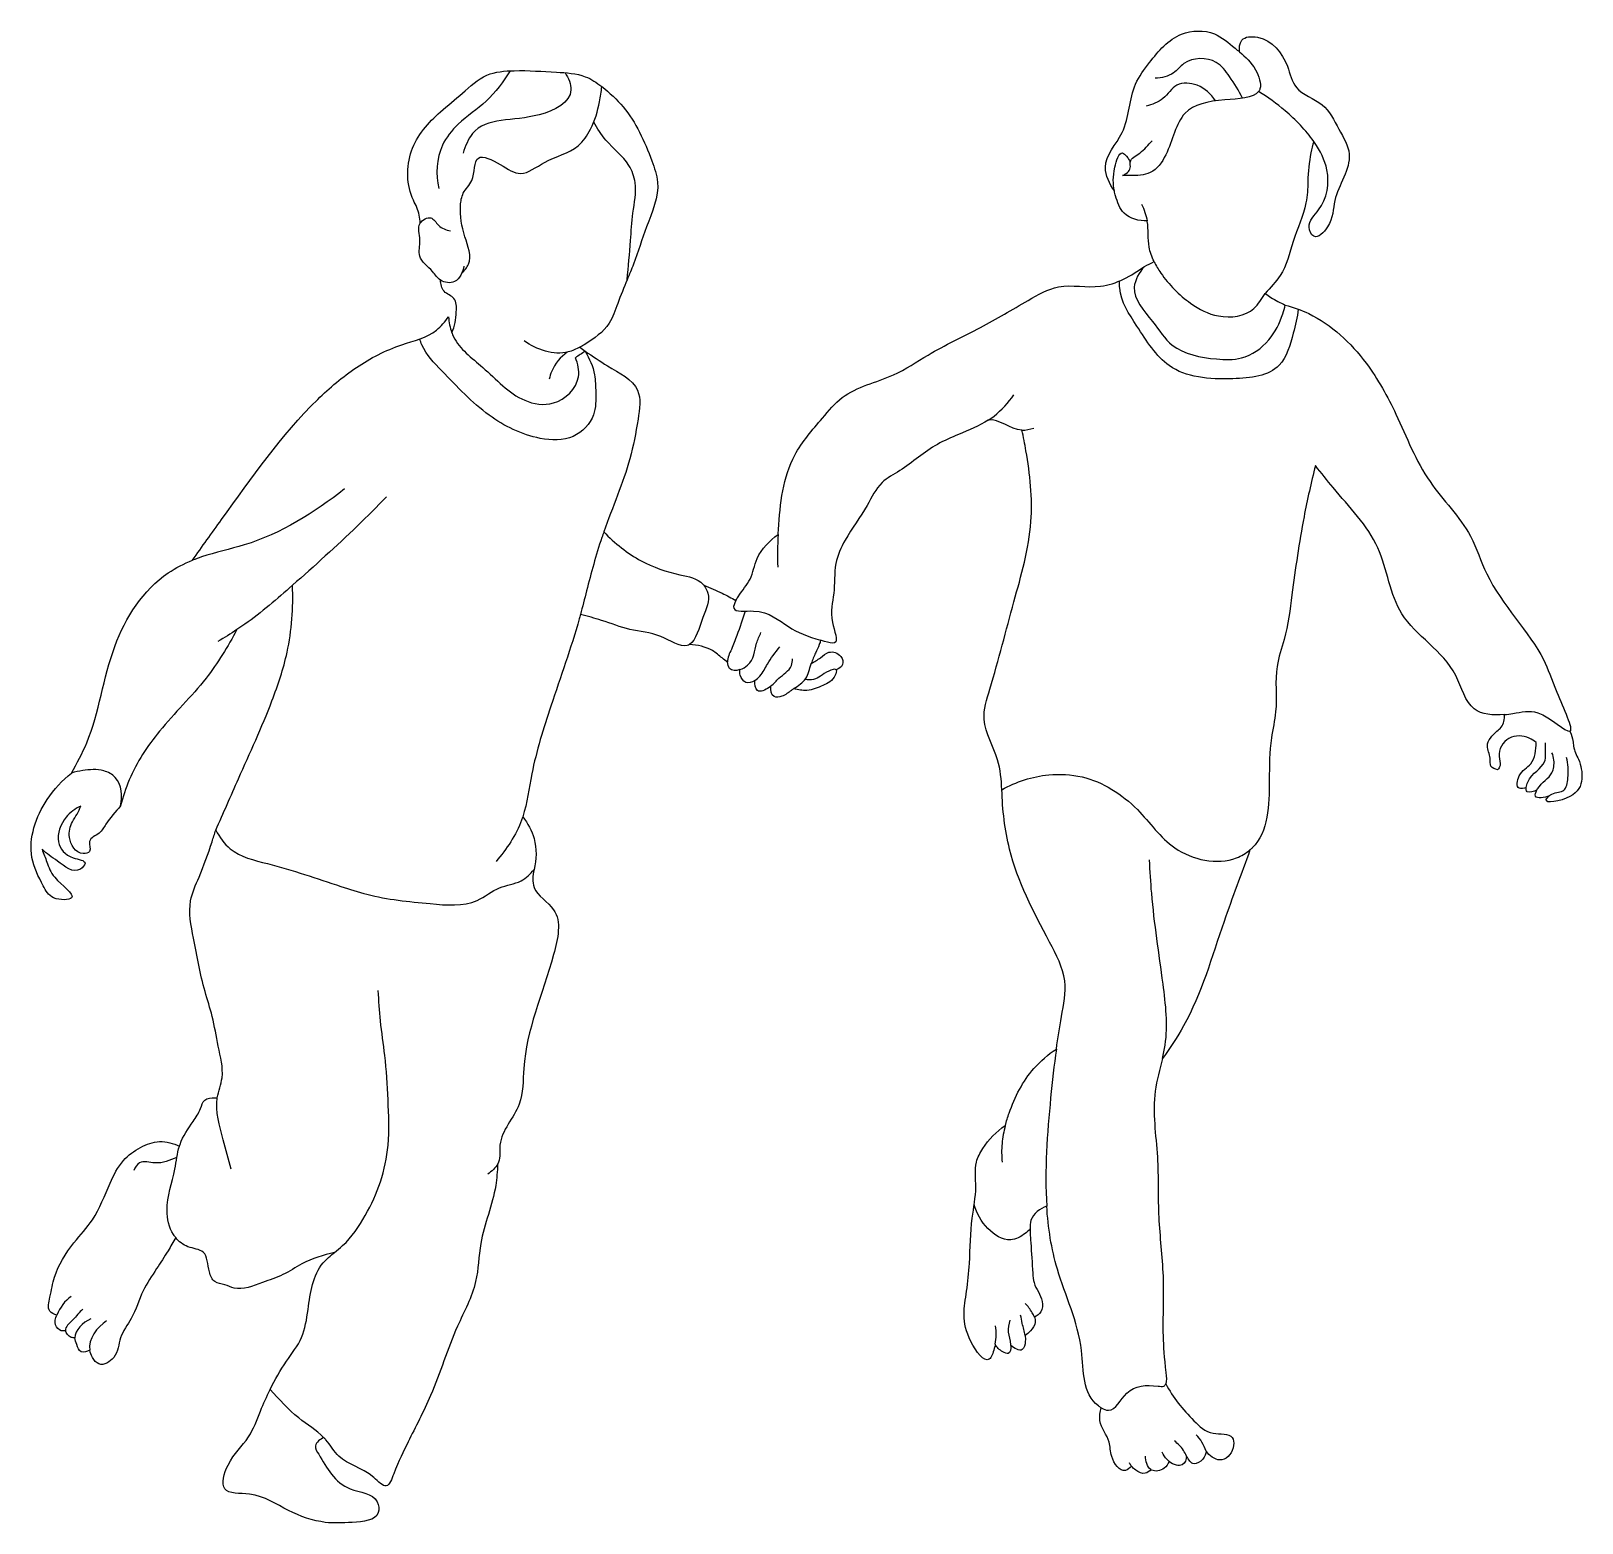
# Model space of a CAD drawing. Header units: feet. Extents: x 89 to 238, y -57 to 31.
# Drawn here: x 122.683 to 127.019, y 6.046 to 10.217 of the extents above; entities that cross this region are included whole.
import ezdxf

# ---------------------------------------------------------------- set-up
doc = ezdxf.new("R2010")
doc.units = ezdxf.units.FT
doc.header["$MEASUREMENT"] = 0
doc.layers.add('inner', color=1, linetype='Continuous')
doc.layers.add('outer', color=3, linetype='Continuous')

msp = doc.modelspace()

# ---------------------------------------------------------------- linework, layer by layer
at = {"layer": 'inner'}
for points, knots in [([(126.0614, 10.1584), (126.0781, 10.1443), (126.1072, 10.1176), (126.1243, 10.0651), (126.1165, 10.0497), (126.1149, 10.0476)], [21.203267, 21.203267, 21.203267, 21.203267, 23.253426, 24.953128, 25.272597, 25.272597, 25.272597, 25.272597]), ([(124.0228, 10.1055), (124.0035, 10.0749), (123.9617, 10.0172), (123.8813, 9.9662), (123.8174, 9.8873), (123.8145, 9.8158), (123.8228, 9.7761)], [0, 0, 0, 0, 3.338628, 6.449804, 8.720711, 12.465567, 12.465567, 12.465567, 12.465567]), ([(126.0694, 10.0287), (126.0601, 10.0505), (126.0373, 10.0853), (125.9933, 10.1448), (125.9135, 10.1428), (125.8765, 10.0922), (125.8434, 10.0857), (125.826, 10.0847)], [0, 0, 0, 0, 2.183924, 3.856637, 6.617791, 7.846394, 9.45985, 9.45985, 9.45985, 9.45985]), ([(123.8879, 9.5403), (123.8954, 9.5472), (123.9204, 9.577), (123.8912, 9.6468), (123.8801, 9.7101), (123.8886, 9.768), (123.9265, 9.7992), (123.9182, 9.8841), (123.9988, 9.8435), (124.0542, 9.8033), (124.1271, 9.8626), (124.206, 9.8777), (124.2544, 9.9481), (124.2712, 10.0063), (124.2776, 10.0471), (124.2789, 10.0612)], [0, 0, 0, 0, 0.939824, 3.322108, 6.038281, 7.134121, 8.439533, 10.452572, 12.411126, 14.33322, 16.604285, 19.82516, 21.609445, 24.102382, 25.414561, 25.414561, 25.414561, 25.414561]), ([(124.1763, 10.1001), (124.1853, 10.0858), (124.2108, 10.0277), (124.0721, 9.9544), (123.933, 9.9811), (123.8969, 9.8946), (123.8912, 9.8751)], [0, 0, 0, 0, 1.559581, 5.025212, 10.992075, 12.86387, 12.86387, 12.86387, 12.86387]), ([(125.9943, 10.0214), (125.9823, 10.0404), (125.9506, 10.0703), (125.8818, 10.0749), (125.8515, 10.0234), (125.8169, 10.0113), (125.8004, 10.0062)], [0, 0, 0, 0, 2.077128, 3.811453, 5.46611, 7.064733, 7.064733, 7.064733, 7.064733]), ([(126.1149, 10.0476), (126.1008, 10.0281), (126.0037, 10.0268), (125.8899, 10.0027), (125.8715, 9.887), (125.819, 9.8131), (125.7669, 9.8128), (125.741, 9.8123), (125.734, 9.8125)], [25.272597, 25.272597, 25.272597, 25.272597, 28.113473, 31.745187, 35.678649, 37.702023, 39.472987, 40.121818, 40.121818, 40.121818, 40.121818]), ([(126.269, 9.9081), (126.2464, 9.9404), (126.197, 9.9902), (126.1409, 10.0317), (126.1149, 10.0476)], [32.265356, 32.265356, 32.265356, 32.265356, 35.876738, 38.69041, 38.69041, 38.69041, 38.69041]), ([(124.3496, 9.5215), (124.3529, 9.5579), (124.3593, 9.62), (124.3635, 9.7103), (124.38, 9.7819), (124.3519, 9.8577), (124.2937, 9.8997), (124.2666, 9.9446), (124.2562, 9.9619)], [0, 0, 0, 0, 3.375393, 5.757029, 8.385122, 9.965075, 12.905348, 14.771061, 14.771061, 14.771061, 14.771061]), ([(125.734, 9.8125), (125.7435, 9.8165), (125.7603, 9.828), (125.7516, 9.8588), (125.7903, 9.8763), (125.8056, 9.8981), (125.8169, 9.9096)], [0, 0, 0, 0, 0.948705, 1.456546, 2.581592, 4.065258, 4.065258, 4.065258, 4.065258]), ([(125.7117, 9.7695), (125.7077, 9.7894), (125.707, 9.822), (125.7289, 9.8939), (125.751, 9.8604), (125.7561, 9.8505)], [4.212725, 4.212725, 4.212725, 4.212725, 6.217382, 7.610481, 8.645056, 8.645056, 8.645056, 8.645056]), ([(123.7711, 9.6791), (123.7772, 9.6888), (123.8036, 9.7043), (123.8215, 9.6674), (123.8437, 9.6611), (123.8555, 9.6577)], [8.348923, 8.348923, 8.348923, 8.348923, 9.377008, 10.295223, 11.428132, 11.428132, 11.428132, 11.428132]), ([(123.8935, 9.5596), (123.8905, 9.5429), (123.8763, 9.5076), (123.8389, 9.5128), (123.8278, 9.5202)], [0, 0, 0, 0, 1.565996, 2.785938, 2.785938, 2.785938, 2.785938]), ([(125.7957, 9.5587), (125.7816, 9.5423), (125.747, 9.4846), (125.818, 9.4107), (125.875, 9.3188), (125.9777, 9.2991), (126.0753, 9.2958), (126.1478, 9.3466), (126.1776, 9.4076), (126.1876, 9.4424), (126.1895, 9.4505)], [0, 0, 0, 0, 2.000897, 5.352643, 7.996172, 11.988267, 14.118459, 16.946227, 19.507942, 20.281439, 20.281439, 20.281439, 20.281439]), ([(125.8226, 9.5719), (125.828, 9.5609), (125.8556, 9.5157), (125.9131, 9.4583), (126.0034, 9.4091), (126.0979, 9.4217), (126.123, 9.4684), (126.1336, 9.4825)], [5.114568, 5.114568, 5.114568, 5.114568, 6.235632, 9.883106, 12.525051, 15.642816, 17.252026, 17.252026, 17.252026, 17.252026]), ([(126.2257, 9.439), (126.223, 9.4163), (126.2101, 9.3638), (126.1798, 9.2565), (126.024, 9.2381), (125.861, 9.2524), (125.7809, 9.385), (125.7253, 9.4651), (125.726, 9.5113), (125.7264, 9.5181)], [0, 0, 0, 0, 2.116355, 5.118205, 9.267067, 14.873243, 19.261236, 22.842479, 23.475919, 23.475919, 23.475919, 23.475919]), ([(123.8595, 9.3737), (123.8609, 9.3697), (123.8775, 9.3296), (123.9583, 9.2731), (124.0352, 9.183), (124.1528, 9.1628), (124.2244, 9.2325), (124.212, 9.2867), (124.2051, 9.3033)], [1.379962, 1.379962, 1.379962, 1.379962, 1.772148, 5.415535, 10.00977, 12.489894, 15.606296, 17.265016, 17.265016, 17.265016, 17.265016]), ([(124.2321, 9.3213), (124.2445, 9.3012), (124.2609, 9.2631), (124.2618, 9.2021), (124.2632, 9.1351), (124.1998, 9.0696), (124.0824, 9.0741), (123.9506, 9.1396), (123.854, 9.2449), (123.7837, 9.3157), (123.7715, 9.3503), (123.7697, 9.356)], [0, 0, 0, 0, 2.177831, 3.692801, 5.639176, 8.183856, 11.019864, 15.848822, 21.432003, 24.25464, 24.802687, 24.802687, 24.802687, 24.802687]), ([(124.2177, 9.333), (124.2071, 9.3272), (124.158, 9.3047), (124.0965, 9.3258), (124.062, 9.3501)], [7.298765, 7.298765, 7.298765, 7.298765, 8.399231, 12.29967, 12.29967, 12.29967, 12.29967]), ([(124.1823, 9.3188), (124.1637, 9.3054), (124.1424, 9.2805), (124.1336, 9.251), (124.132, 9.2435)], [0, 0, 0, 0, 2.114289, 2.829118, 2.829118, 2.829118, 2.829118]), ([(125.3592, 9.1291), (125.3648, 9.1326), (125.3923, 9.1518), (125.4152, 9.1777), (125.4309, 9.1999)], [42.280538, 42.280538, 42.280538, 42.280538, 42.890763, 45.395819, 45.395819, 45.395819, 45.395819]), ([(123.5592, 8.9366), (123.4758, 8.8699), (123.345, 8.7889), (123.1906, 8.7578), (123.1431, 8.7404), (123.1347, 8.7371)], [-36.25432, -36.25432, -36.25432, -36.25432, -26.380523, -22.562202, -21.733811, -21.733811, -21.733811, -21.733811]), ([(123.677, 8.9148), (123.6502, 8.8873), (123.5652, 8.8019), (123.4757, 8.7214), (123.4141, 8.6671)], [0, 0, 0, 0, 3.552672, 11.125696, 11.125696, 11.125696, 11.125696]), ([(124.2845, 8.8168), (124.2826, 8.8114), (124.2637, 8.7568), (124.2434, 8.6794), (124.2249, 8.6071), (124.219, 8.5852)], [18.274285, 18.274285, 18.274285, 18.274285, 18.7983, 23.580904, 25.683698, 25.683698, 25.683698, 25.683698]), ([(124.5642, 8.6672), (124.5694, 8.6607), (124.5843, 8.6307), (124.5588, 8.5779), (124.5418, 8.5131), (124.5241, 8.5015)], [9.881149, 9.881149, 9.881149, 9.881149, 10.645928, 12.764586, 15.256179, 15.256179, 15.256179, 15.256179]), ([(124.6791, 8.5951), (124.6724, 8.5721), (124.66, 8.5362), (124.6426, 8.4892), (124.6297, 8.4652), (124.6302, 8.4521)], [0, 0, 0, 0, 2.209283, 3.500726, 4.65375, 4.65375, 4.65375, 4.65375]), ([(124.6536, 8.6245), (124.6492, 8.6163), (124.6392, 8.5891), (124.7343, 8.6058), (124.7963, 8.5467), (124.8542, 8.5243), (124.8905, 8.5133)], [6.772028, 6.772028, 6.772028, 6.772028, 7.505622, 9.23222, 12.511054, 15.572852, 15.572852, 15.572852, 15.572852]), ([(124.6649, 8.4313), (124.6728, 8.4339), (124.7052, 8.4524), (124.7045, 8.4957), (124.7195, 8.5252), (124.7236, 8.5351)], [6.154929, 6.154929, 6.154929, 6.154929, 6.802925, 8.851598, 9.847433, 9.847433, 9.847433, 9.847433]), ([(124.7065, 8.4008), (124.7118, 8.4043), (124.7283, 8.4192), (124.7427, 8.4529), (124.764, 8.4793), (124.7762, 8.495)], [2.08893, 2.08893, 2.08893, 2.08893, 2.607409, 3.812217, 5.643213, 5.643213, 5.643213, 5.643213]), ([(124.7513, 8.3853), (124.7602, 8.3926), (124.7755, 8.4118), (124.809, 8.4312), (124.8119, 8.4553), (124.8121, 8.4618)], [2.106666, 2.106666, 2.106666, 2.106666, 3.09552, 4.615715, 5.221119, 5.221119, 5.221119, 5.221119]), ([(124.8158, 8.3783), (124.828, 8.3867), (124.8538, 8.4031), (124.8595, 8.4337), (124.8642, 8.448), (124.8643, 8.4483)], [2.846147, 2.846147, 2.846147, 2.846147, 4.183836, 5.524109, 5.556947, 5.556947, 5.556947, 5.556947]), ([(124.9336, 8.4309), (124.9308, 8.4344), (124.8982, 8.4232), (124.8811, 8.4014), (124.8546, 8.4024), (124.8466, 8.4035)], [4.425864, 4.425864, 4.425864, 4.425864, 5.062784, 6.549225, 7.297391, 7.297391, 7.297391, 7.297391]), ([(126.8016, 8.3055), (126.8098, 8.3062), (126.8428, 8.3105), (126.9025, 8.3275), (126.9746, 8.2553), (126.9847, 8.2591), (126.9848, 8.2591)], [27.919433, 27.919433, 27.919433, 27.919433, 28.624481, 30.76191, 33.934461, 33.970359, 33.970359, 33.970359, 33.970359]), ([(126.8629, 8.102), (126.8635, 8.1067), (126.875, 8.143), (126.9214, 8.158), (126.9164, 8.2059), (126.9168, 8.2233), (126.9167, 8.227)], [1.293004, 1.293004, 1.293004, 1.293004, 1.681207, 3.953903, 5.25535, 5.590511, 5.590511, 5.590511, 5.590511]), ([(126.8928, 8.0949), (126.8934, 8.0958), (126.9063, 8.1177), (126.9372, 8.1306), (126.9426, 8.1739), (126.9377, 8.1922), (126.9349, 8.1988)], [1.737596, 1.737596, 1.737596, 1.737596, 1.822919, 3.692407, 4.780694, 5.444583, 5.444583, 5.444583, 5.444583]), ([(122.9337, 8.0506), (122.9393, 8.0768), (122.9359, 8.1256), (122.8801, 8.1546), (122.8362, 8.1512), (122.8067, 8.1452), (122.7966, 8.1421)], [0, 0, 0, 0, 2.475108, 3.62882, 5.438161, 6.419346, 6.419346, 6.419346, 6.419346]), ([(126.927, 8.0783), (126.9293, 8.0801), (126.9435, 8.0897), (126.974, 8.0862), (126.9816, 8.1384), (126.9808, 8.1676), (126.9753, 8.1861)], [10.666885, 10.666885, 10.666885, 10.666885, 10.903791, 11.990195, 13.094226, 14.886162, 14.886162, 14.886162, 14.886162]), ([(125.3972, 8.0956), (125.4371, 8.118), (125.5128, 8.1428), (125.6516, 8.1351), (125.7783, 8.0546), (125.8711, 7.9127), (126.015, 7.88), (126.0797, 7.918), (126.0906, 7.9271)], [0, 0, 0, 0, 4.227964, 7.102893, 12.630706, 17.249559, 22.628752, 23.948262, 23.948262, 23.948262, 23.948262]), ([(123.1997, 7.9826), (123.2099, 7.9632), (123.246, 7.9122), (123.3808, 7.8822), (123.5049, 7.8397), (123.6551, 7.7908), (123.7807, 7.7789), (123.9171, 7.7658), (123.9877, 7.8268), (124.0513, 7.8328), (124.0791, 7.8599), (124.0894, 7.8721)], [0, 0, 0, 0, 2.026848, 5.477772, 12.103204, 14.447145, 19.952704, 24.007587, 26.213319, 28.151155, 29.628174, 29.628174, 29.628174, 29.628174]), ([(124.0578, 8.0198), (124.0568, 8.0168), (124.0409, 7.9712), (124.0128, 7.9294), (123.9831, 7.8951)], [43.795105, 43.795105, 43.795105, 43.795105, 44.087205, 48.277496, 48.277496, 48.277496, 48.277496]), ([(125.8462, 7.3444), (125.8491, 7.3568), (125.8634, 7.425), (125.8451, 7.5818), (125.8183, 7.7518), (125.8114, 7.8682), (125.81, 7.8993)], [89.30201, 89.30201, 89.30201, 89.30201, 90.477982, 95.731001, 103.605502, 106.480431, 106.480431, 106.480431, 106.480431]), ([(123.5318, 6.8021), (123.5394, 6.8082), (123.5751, 6.8368), (123.6196, 6.9036), (123.6642, 6.9984), (123.6864, 7.1091), (123.6816, 7.2281), (123.6749, 7.3441), (123.6591, 7.4451), (123.6553, 7.5058), (123.654, 7.5341)], [44.205478, 44.205478, 44.205478, 44.205478, 45.096337, 48.352787, 51.517564, 54.747321, 58.655061, 62.479958, 65.480454, 68.092251, 68.092251, 68.092251, 68.092251]), ([(125.5494, 7.3707), (125.5431, 7.3254), (125.5271, 7.1824), (125.516, 7.0316), (125.5225, 6.9316)], [23.348437, 23.348437, 23.348437, 23.348437, 27.582862, 36.789646, 36.789646, 36.789646, 36.789646]), ([(123.2429, 7.0352), (123.2342, 7.0621), (123.2198, 7.1274), (123.1976, 7.1957), (123.2039, 7.2342)], [0, 0, 0, 0, 2.613481, 6.255506, 6.255506, 6.255506, 6.255506]), ([(125.4066, 7.1566), (125.4023, 7.14), (125.3959, 7.1063), (125.3962, 7.0718), (125.3976, 7.0547)], [8.06869, 8.06869, 8.06869, 8.06869, 9.644671, 11.231828, 11.231828, 11.231828, 11.231828]), ([(123.0909, 7.0672), (123.0714, 7.0594), (123.0384, 7.0449), (122.9883, 7.0625), (122.9738, 7.0395), (122.9704, 7.0314)], [0, 0, 0, 0, 1.938382, 3.273425, 4.0844, 4.0844, 4.0844, 4.0844]), ([(123.0877, 6.8434), (123.0855, 6.8461), (123.0698, 6.8681), (123.0544, 6.9368), (123.0861, 7.0169), (123.0917, 7.0786), (123.0982, 7.0991)], [16.41332, 16.41332, 16.41332, 16.41332, 16.730609, 18.887437, 22.516445, 24.518979, 24.518979, 24.518979, 24.518979]), ([(125.4765, 6.8675), (125.4723, 6.863), (125.4566, 6.8491), (125.4133, 6.8257), (125.3509, 6.8677), (125.3265, 6.9109), (125.3198, 6.9357)], [0, 0, 0, 0, 0.572718, 1.945057, 4.134403, 6.509041, 6.509041, 6.509041, 6.509041]), ([(122.8283, 6.6435), (122.8179, 6.6343), (122.8043, 6.6151), (122.7783, 6.5945), (122.7796, 6.5836)], [0, 0, 0, 0, 1.280584, 2.385204, 2.385204, 2.385204, 2.385204]), ([(125.4879, 6.6213), (125.4863, 6.6255), (125.4786, 6.6398), (125.4701, 6.652), (125.4623, 6.6594)], [1.924991, 1.924991, 1.924991, 1.924991, 2.327455, 3.324561, 3.324561, 3.324561, 3.324561]), ([(125.4225, 6.5415), (125.4224, 6.5422), (125.4219, 6.5572), (125.4127, 6.5769), (125.4172, 6.6017), (125.4201, 6.6127)], [2.133231, 2.133231, 2.133231, 2.133231, 2.192598, 3.285533, 4.340424, 4.340424, 4.340424, 4.340424]), ([(125.462, 6.5696), (125.4604, 6.5816), (125.4543, 6.5992), (125.4512, 6.6191), (125.4496, 6.6268)], [2.26515, 2.26515, 2.26515, 2.26515, 3.367155, 4.092933, 4.092933, 4.092933, 4.092933]), ([(123.5018, 6.284), (123.4811, 6.3055), (123.4222, 6.3401), (123.377, 6.391), (123.3518, 6.419)], [36.406366, 36.406366, 36.406366, 36.406366, 39.14672, 42.63, 42.63, 42.63, 42.63]), ([(125.6748, 6.3675), (125.6815, 6.3636), (125.7116, 6.3517), (125.7451, 6.4293), (125.806, 6.4324), (125.8497, 6.426), (125.8541, 6.4315), (125.8552, 6.4344)], [125.57289, 125.57289, 125.57289, 125.57289, 126.23968, 128.399655, 131.154107, 131.642463, 131.974586, 131.974586, 131.974586, 131.974586]), ([(125.9685, 6.2467), (125.9637, 6.2547), (125.9582, 6.2718), (125.9464, 6.2858), (125.9407, 6.2924)], [11.504825, 11.504825, 11.504825, 11.504825, 12.361787, 13.162813, 13.162813, 13.162813, 13.162813]), ([(125.8647, 6.2177), (125.8626, 6.2194), (125.8547, 6.2271), (125.8486, 6.2364), (125.8454, 6.244)], [2.04964, 2.04964, 2.04964, 2.04964, 2.295715, 3.05607, 3.05607, 3.05607, 3.05607]), ([(125.9136, 6.2327), (125.9107, 6.238), (125.9014, 6.2566), (125.8886, 6.2667), (125.8801, 6.2754)], [2.595052, 2.595052, 2.595052, 2.595052, 3.080947, 4.203584, 4.203584, 4.203584, 4.203584])]:
    msp.add_open_spline(points, degree=3, knots=knots, dxfattribs=at)
for points in [[(125.7878, 9.7329), (125.7945, 9.7177), (125.8005, 9.702), (125.8034, 9.6856)], [(124.2321, 9.3213), (124.2231, 9.3153), (124.2141, 9.3093), (124.2051, 9.3033)], [(125.4532, 9.1007), (125.4643, 9.1003), (125.4756, 9.1035), (125.4864, 9.1067)], [(124.7718, 8.809), (124.7701, 8.7785), (124.7693, 8.7484), (124.7707, 8.7181)], [(123.259, 8.5431), (123.2416, 8.5315), (123.2237, 8.5205), (123.2056, 8.5099)], [(123.9876, 7.0491), (123.9817, 7.0378), (123.9709, 7.0282), (123.9601, 7.021)], [(122.7958, 6.6788), (122.7776, 6.6665), (122.7639, 6.6481), (122.7552, 6.6267)], [(122.8501, 6.6161), (122.8291, 6.6065), (122.8046, 6.5844), (122.8059, 6.5629)], [(122.8944, 6.611), (122.8683, 6.5932), (122.8421, 6.5589), (122.8473, 6.5287)], [(125.3785, 6.5453), (125.3822, 6.5635), (125.3826, 6.5795), (125.3797, 6.5967)], [(125.7597, 6.2043), (125.7574, 6.2072), (125.7553, 6.2104), (125.7536, 6.2138)], [(125.8137, 6.1948), (125.8032, 6.2022), (125.7991, 6.2194), (125.7984, 6.2328)]]:
    msp.add_open_spline(points, degree=3, dxfattribs=at)
at = {"layer": 'outer'}
msp.add_open_spline([(125.8137, 6.1948), (125.8144, 6.1944), (125.8247, 6.188), (125.8511, 6.1931), (125.8618, 6.2104), (125.8647, 6.2177), (125.8705, 6.2126), (125.8822, 6.206), (125.907, 6.2055), (125.913, 6.2236), (125.9136, 6.2327), (125.9194, 6.2217), (125.9305, 6.2032), (125.9612, 6.222), (125.9673, 6.2385), (125.9685, 6.2467), (125.9696, 6.245), (125.9792, 6.2306), (126.0171, 6.2088), (126.0484, 6.2513), (126.0419, 6.2997), (125.9781, 6.2871), (125.9331, 6.3321), (125.8889, 6.3788), (125.8654, 6.4158), (125.8552, 6.4344), (125.8581, 6.442), (125.8517, 6.5016), (125.8443, 6.5831), (125.8529, 6.7373), (125.8309, 6.9006), (125.8375, 7.0737), (125.8123, 7.224), (125.839, 7.3139), (125.8462, 7.3444), (125.8674, 7.3736), (125.9458, 7.4909), (126.0035, 7.6973), (126.067, 7.8601), (126.0906, 7.9271), (126.0928, 7.929), (126.1424, 7.974), (126.1452, 8.1001), (126.1447, 8.2255), (126.1703, 8.3306), (126.1558, 8.4256), (126.1941, 8.531), (126.2117, 8.6719), (126.2347, 8.8349), (126.2617, 8.9543), (126.2735, 9.0016), (126.2902, 8.9813), (126.3485, 8.9052), (126.4673, 8.7879), (126.4901, 8.5579), (126.6643, 8.4681), (126.6989, 8.3089), (126.7705, 8.3028), (126.8016, 8.3055), (126.8027, 8.2934), (126.7993, 8.2732), (126.7724, 8.253), (126.7447, 8.2224), (126.7654, 8.189), (126.7592, 8.1595), (126.776, 8.1526), (126.7829, 8.1512), (126.7859, 8.1547), (126.7938, 8.1664), (126.7794, 8.199), (126.8094, 8.2502), (126.8624, 8.2467), (126.8847, 8.2327), (126.8904, 8.2279), (126.8906, 8.2073), (126.8854, 8.1645), (126.8409, 8.1463), (126.8327, 8.093), (126.8566, 8.0995), (126.8629, 8.102), (126.8622, 8.0967), (126.8639, 8.0833), (126.8846, 8.0907), (126.8928, 8.0949), (126.8893, 8.0886), (126.8817, 8.0671), (126.9149, 8.074), (126.927, 8.0783), (126.9231, 8.0751), (126.9049, 8.0535), (126.9994, 8.0691), (127.0242, 8.123), (127.0133, 8.1774), (126.9927, 8.2105), (126.9949, 8.2364), (126.9848, 8.2591), (126.9955, 8.2638), (126.9426, 8.376), (126.8995, 8.5101), (126.7636, 8.6415), (126.7063, 8.8321), (126.5768, 8.955), (126.509, 9.1335), (126.4148, 9.3054), (126.3012, 9.413), (126.2119, 9.4445), (126.1895, 9.4505), (126.1756, 9.4568), (126.1566, 9.467), (126.1387, 9.4789), (126.1336, 9.4825), (126.147, 9.5002), (126.1898, 9.5382), (126.208, 9.6344), (126.2488, 9.7174), (126.2523, 9.7761), (126.2524, 9.7962), (126.253, 9.823), (126.2571, 9.8608), (126.266, 9.8976), (126.269, 9.9081), (126.2696, 9.9072), (126.2864, 9.8829), (126.3181, 9.8216), (126.3036, 9.7286), (126.247, 9.6809), (126.2702, 9.627), (126.3256, 9.6802), (126.3186, 9.7611), (126.3907, 9.8546), (126.3366, 9.9446), (126.3008, 10.0197), (126.2137, 10.0448), (126.195, 10.1372), (126.1443, 10.2043), (126.0626, 10.2012), (126.0602, 10.1693), (126.0614, 10.1584), (126.0573, 10.1618), (126.0352, 10.18), (125.9893, 10.221), (125.8829, 10.2175), (125.8189, 10.1416), (125.7516, 10.0518), (125.7555, 9.9382), (125.6679, 9.8503), (125.6981, 9.7888), (125.7117, 9.7695), (125.7126, 9.765), (125.7178, 9.7438), (125.7349, 9.6962), (125.7809, 9.6856), (125.8034, 9.6856), (125.8035, 9.6853), (125.8076, 9.6613), (125.8032, 9.6214), (125.8162, 9.5851), (125.8226, 9.5719), (125.8137, 9.5675), (125.8047, 9.5631), (125.7957, 9.5587), (125.7592, 9.5324), (125.681, 9.4876), (125.5609, 9.5159), (125.4521, 9.453), (125.3355, 9.3842), (125.2045, 9.3231), (125.085, 9.2415), (124.9639, 9.2172), (124.8854, 9.1212), (124.7901, 9.0149), (124.7766, 8.89), (124.7721, 8.8137), (124.7718, 8.809), (124.748, 8.7912), (124.7098, 8.7546), (124.6984, 8.6805), (124.67, 8.6524), (124.6555, 8.628), (124.6536, 8.6245), (124.641, 8.6317), (124.6118, 8.6472), (124.5815, 8.6605), (124.5642, 8.6672), (124.5634, 8.6682), (124.5473, 8.6869), (124.4796, 8.698), (124.3815, 8.7315), (124.3145, 8.7845), (124.2845, 8.8168), (124.3087, 8.8854), (124.354, 8.9878), (124.3787, 9.1179), (124.3942, 9.2295), (124.3001, 9.273), (124.2536, 9.3085), (124.2321, 9.3213), (124.2273, 9.3252), (124.2225, 9.3291), (124.2177, 9.333), (124.2222, 9.3355), (124.253, 9.3537), (124.3007, 9.3869), (124.3234, 9.4594), (124.3411, 9.4992), (124.3496, 9.5215), (124.3557, 9.5359), (124.3759, 9.5845), (124.4033, 9.6742), (124.4474, 9.7729), (124.4067, 9.8894), (124.3635, 9.9866), (124.3005, 10.0445), (124.2789, 10.0612), (124.265, 10.0726), (124.2259, 10.0976), (124.139, 10.1021), (124.0488, 10.1085), (123.9512, 10.1009), (123.8909, 10.042), (123.8126, 9.9815), (123.73, 9.8887), (123.7331, 9.7771), (123.7661, 9.717), (123.7702, 9.6942), (123.7711, 9.6791), (123.7626, 9.6655), (123.7765, 9.6329), (123.7596, 9.5805), (123.8038, 9.552), (123.8187, 9.5262), (123.8278, 9.5202), (123.8285, 9.5092), (123.8333, 9.4845), (123.8728, 9.4728), (123.8729, 9.4225), (123.8678, 9.3916), (123.8595, 9.3737), (123.8544, 9.3878), (123.8516, 9.403), (123.8502, 9.4179), (123.8408, 9.4041), (123.8064, 9.363), (123.7053, 9.3401), (123.5903, 9.281), (123.4085, 9.1253), (123.2732, 8.9286), (123.1613, 8.7753), (123.1347, 8.7371), (123.1109, 8.7275), (123.0118, 8.6774), (122.893, 8.4919), (122.8715, 8.2809), (122.8119, 8.1695), (122.7966, 8.1421), (122.7701, 8.1216), (122.7094, 8.0561), (122.6652, 7.9297), (122.7106, 7.839), (122.7395, 7.7852), (122.8305, 7.7873), (122.7445, 7.8442), (122.7293, 7.8899), (122.7183, 7.9171), (122.714, 7.9294), (122.7268, 7.9164), (122.759, 7.8976), (122.8074, 7.8541), (122.8452, 7.8978), (122.7847, 7.9031), (122.7477, 7.9506), (122.7725, 8.0182), (122.8066, 8.0425), (122.8221, 8.0496), (122.8177, 8.0342), (122.7968, 8.0086), (122.7834, 7.9587), (122.8114, 7.9111), (122.8555, 7.9213), (122.8378, 7.9579), (122.8766, 7.9708), (122.8968, 8.01), (122.9196, 8.0337), (122.9337, 8.0506), (122.9399, 8.0753), (122.9645, 8.1507), (123.0452, 8.2733), (123.1713, 8.3926), (123.2333, 8.496), (123.259, 8.5431), (123.2665, 8.5481), (123.3212, 8.5854), (123.3712, 8.6291), (123.4141, 8.6671), (123.4168, 8.6045), (123.409, 8.4929), (123.3484, 8.313), (123.2732, 8.1508), (123.221, 8.0304), (123.1997, 7.9826), (123.1963, 7.9717), (123.1821, 7.9274), (123.1588, 7.862), (123.1185, 7.7752), (123.1411, 7.6636), (123.16, 7.557), (123.193, 7.4582), (123.205, 7.3777), (123.2264, 7.3), (123.207, 7.253), (123.2039, 7.2342), (123.2017, 7.2343), (123.19, 7.2341), (123.1652, 7.2333), (123.1567, 7.1976), (123.1307, 7.1598), (123.1069, 7.1255), (123.0987, 7.1008), (123.0982, 7.0991), (123.0811, 7.1074), (123.0426, 7.1175), (122.9866, 7.0972), (122.9348, 7.059), (122.8972, 6.9838), (122.8661, 6.8984), (122.7953, 6.8241), (122.7485, 6.7494), (122.7388, 6.6852), (122.7264, 6.6388), (122.748, 6.6286), (122.7552, 6.6267), (122.7515, 6.6177), (122.7463, 6.6003), (122.7636, 6.5812), (122.7758, 6.5825), (122.7796, 6.5836), (122.7804, 6.576), (122.7908, 6.5643), (122.8025, 6.5628), (122.8059, 6.5629), (122.8062, 6.5569), (122.8114, 6.5436), (122.8199, 6.5178), (122.8403, 6.5246), (122.8473, 6.5287), (122.8485, 6.5218), (122.8547, 6.5072), (122.876, 6.4791), (122.9275, 6.5092), (122.9275, 6.5668), (122.9714, 6.622), (122.9914, 6.6927), (123.0321, 6.7528), (123.0638, 6.8015), (123.0808, 6.8309), (123.0877, 6.8434), (123.0965, 6.8323), (123.1203, 6.8134), (123.1776, 6.8098), (123.1763, 6.7555), (123.1935, 6.7165), (123.2251, 6.7131), (123.2665, 6.6918), (123.3248, 6.7174), (123.3882, 6.7371), (123.4496, 6.7788), (123.5005, 6.7945), (123.5318, 6.8021), (123.5203, 6.7928), (123.4737, 6.7544), (123.4599, 6.6605), (123.4464, 6.562), (123.3926, 6.4953), (123.3544, 6.4267), (123.3221, 6.3553), (123.294, 6.2757), (123.2341, 6.2276), (123.2059, 6.1236), (123.3205, 6.1339), (123.3954, 6.0781), (123.4972, 6.0427), (123.5761, 6.0468), (123.6605, 6.0525), (123.6515, 6.1294), (123.5474, 6.131), (123.5094, 6.2), (123.4878, 6.2377), (123.4824, 6.2443), (123.4706, 6.2652), (123.4918, 6.2798), (123.5018, 6.284), (123.5037, 6.2821), (123.5188, 6.2656), (123.5509, 6.21), (123.6198, 6.2009), (123.6789, 6.1334), (123.7066, 6.2098), (123.7416, 6.2822), (123.8146, 6.4213), (123.8595, 6.5743), (123.9339, 6.7091), (123.9348, 6.8486), (123.9819, 6.953), (123.9867, 7.0292), (123.9876, 7.0491), (123.9885, 7.0508), (123.9958, 7.0669), (123.9852, 7.1314), (124.0608, 7.2038), (124.0551, 7.3978), (124.1281, 7.5538), (124.1741, 7.7589), (124.0807, 7.8067), (124.0858, 7.856), (124.0894, 7.8721), (124.0963, 7.9002), (124.0978, 7.955), (124.072, 8.002), (124.0578, 8.0198), (124.0705, 8.0584), (124.0835, 8.1656), (124.1415, 8.3488), (124.1941, 8.495), (124.2179, 8.5813), (124.219, 8.5852), (124.2388, 8.5802), (124.2853, 8.5686), (124.359, 8.5383), (124.4382, 8.5352), (124.5017, 8.4907), (124.522, 8.5002), (124.5241, 8.5015), (124.5461, 8.5008), (124.5809, 8.4931), (124.6112, 8.4668), (124.6252, 8.4561), (124.6302, 8.4521), (124.6304, 8.4456), (124.6352, 8.4276), (124.6537, 8.4275), (124.6649, 8.4313), (124.664, 8.4261), (124.6642, 8.4122), (124.6804, 8.3896), (124.6982, 8.3954), (124.7065, 8.4008), (124.706, 8.3911), (124.709, 8.3613), (124.7383, 8.3753), (124.7498, 8.3841), (124.7513, 8.3853), (124.7505, 8.3752), (124.7536, 8.3506), (124.7875, 8.3559), (124.8023, 8.369), (124.8134, 8.3767), (124.8158, 8.3783), (124.8274, 8.3746), (124.8561, 8.3697), (124.8969, 8.3865), (124.9279, 8.4017), (124.9358, 8.428), (124.9337, 8.4308), (124.9336, 8.4309), (124.9409, 8.4334), (124.957, 8.4432), (124.9484, 8.4751), (124.9137, 8.4864), (124.8901, 8.4625), (124.873, 8.4537), (124.8643, 8.4483), (124.8676, 8.4585), (124.8753, 8.4759), (124.8857, 8.4969), (124.8894, 8.5092), (124.8905, 8.5133), (124.8941, 8.5122), (124.9082, 8.5079), (124.9471, 8.4969), (124.9106, 8.5807), (124.9326, 8.6422), (124.926, 8.7253), (124.9636, 8.8086), (125.0165, 8.8766), (125.053, 8.9558), (125.1337, 8.997), (125.1961, 9.0552), (125.2842, 9.0923), (125.3335, 9.1126), (125.3592, 9.1291), (125.3897, 9.1341), (125.4206, 9.102), (125.453, 9.1007), (125.4532, 9.1007), (125.4575, 9.0817), (125.4738, 8.9976), (125.4918, 8.8338), (125.4268, 8.6119), (125.3817, 8.4329), (125.3331, 8.28), (125.3906, 8.1916), (125.3953, 8.1235), (125.3972, 8.0956), (125.3988, 8.0398), (125.4158, 7.8879), (125.503, 7.7209), (125.5847, 7.568), (125.5634, 7.4638), (125.5535, 7.4006), (125.5494, 7.3707), (125.5265, 7.3552), (125.4681, 7.3059), (125.4277, 7.2258), (125.4097, 7.1683), (125.4066, 7.1566), (125.3818, 7.14), (125.3508, 7.1076), (125.3183, 7.047), (125.329, 6.9784), (125.309, 6.8854), (125.3091, 6.7881), (125.2971, 6.671), (125.2778, 6.5875), (125.3588, 6.4793), (125.3741, 6.5257), (125.3778, 6.5414), (125.3785, 6.5453), (125.3832, 6.5364), (125.3934, 6.5257), (125.4199, 6.5146), (125.4227, 6.5321), (125.4225, 6.5415), (125.4311, 6.5343), (125.4573, 6.5192), (125.4635, 6.5505), (125.4627, 6.5646), (125.462, 6.5696), (125.4675, 6.5731), (125.4792, 6.5836), (125.4929, 6.6027), (125.4897, 6.6167), (125.4879, 6.6213), (125.4951, 6.6245), (125.5108, 6.6357), (125.513, 6.6765), (125.4861, 6.7065), (125.4823, 6.7637), (125.4791, 6.8098), (125.4764, 6.8511), (125.4764, 6.8641), (125.4765, 6.8675), (125.4757, 6.8756), (125.4768, 6.9047), (125.5039, 6.9248), (125.5225, 6.9316), (125.5264, 6.8712), (125.5474, 6.7339), (125.6338, 6.5633), (125.6211, 6.404), (125.6722, 6.3691), (125.6748, 6.3675), (125.6717, 6.356), (125.6654, 6.3208), (125.7019, 6.2798), (125.6985, 6.2287), (125.7323, 6.1802), (125.7549, 6.1992), (125.7597, 6.2043), (125.7631, 6.2001), (125.7737, 6.1899), (125.7956, 6.1797), (125.8095, 6.1902), (125.8137, 6.1948)], degree=3, knots=[0, 0, 0, 0, 0.075509, 1.172705, 1.893624, 1.893624, 1.893624, 2.5997, 3.10087, 3.943264, 3.943264, 3.943264, 4.930218, 5.770959, 6.538315, 6.538315, 6.538315, 6.720374, 8.099674, 9.694701, 10.386093, 12.067294, 14.033481, 16.075704, 18.043141, 18.043141, 18.043141, 18.885231, 22.068921, 27.196658, 32.276571, 37.466788, 43.146878, 46.02979, 46.02979, 46.02979, 49.367648, 58.992178, 65.551434, 65.551434, 65.551434, 65.823769, 71.805193, 75.472438, 77.760588, 81.669342, 84.068009, 87.971994, 94.766604, 99.269022, 99.269022, 99.269022, 101.700095, 108.158705, 114.203342, 121.255235, 124.534068, 127.188455, 127.188455, 127.188455, 128.31077, 128.804903, 130.319448, 131.407017, 132.080965, 132.737469, 132.737469, 132.737469, 133.156653, 133.94317, 135.724189, 137.469872, 138.159693, 138.159693, 138.159693, 140.059808, 141.502064, 142.563498, 143.186404, 143.186404, 143.186404, 143.624029, 144.479408, 144.479408, 144.479408, 145.034804, 146.217004, 146.217004, 146.217004, 146.632131, 148.684799, 150.516827, 152.231854, 153.438111, 154.208541, 154.208541, 154.208541, 157.70532, 160.743471, 169.598288, 173.125159, 178.973335, 185.470774, 190.559116, 197.094298, 199.23782, 199.23782, 199.23782, 200.644592, 201.22222, 201.22222, 201.22222, 203.23631, 206.387818, 209.875849, 211.732118, 211.732118, 211.732118, 214.211532, 215.222997, 215.222997, 215.222997, 215.330384, 217.929354, 221.441441, 223.139903, 224.010401, 225.459053, 227.812127, 231.988527, 234.301906, 236.866635, 239.530005, 241.506544, 245.085421, 246.472463, 247.488353, 247.488353, 247.488353, 247.985422, 250.154158, 252.976758, 256.654261, 258.858854, 263.20372, 266.512121, 268.69162, 268.69162, 268.69162, 269.153373, 270.821827, 272.904345, 272.904345, 272.904345, 272.941022, 275.153003, 276.485942, 276.485942, 276.485942, 277.485942, 277.485942, 277.485942, 281.638762, 285.240904, 288.110644, 292.812654, 297.918907, 301.364001, 306.173749, 308.63453, 312.602421, 319.164064, 319.596632, 319.596632, 319.596632, 322.341018, 324.213602, 326.059125, 326.36866, 326.36866, 326.36866, 327.706355, 329.421315, 329.421315, 329.421315, 329.542019, 331.680701, 335.231235, 339.302465, 339.302465, 339.302465, 345.980058, 349.457322, 351.948019, 355.262248, 357.57675, 357.57675, 357.57675, 358.148711, 358.148711, 358.148711, 358.61193, 361.388049, 363.247831, 365.447476, 365.447476, 365.447476, 366.889063, 370.29833, 374.267894, 376.163039, 381.42759, 383.950133, 383.950133, 383.950133, 385.611646, 388.107748, 391.775938, 394.143948, 396.765297, 399.228505, 403.426521, 407.679457, 408.361501, 409.754562, 409.754562, 409.754562, 411.202091, 412.585773, 414.30814, 415.317547, 415.317547, 415.317547, 416.327178, 417.361633, 418.530559, 420.35615, 420.35615, 420.35615, 421.736112, 421.736112, 421.736112, 423.281475, 426.524278, 430.890695, 435.214602, 448.45362, 452.759379, 452.759379, 452.759379, 455.116319, 462.928049, 471.589815, 474.49319, 474.49319, 474.49319, 477.584942, 482.74768, 485.377809, 486.737407, 488.282703, 490.557314, 492.038217, 493.229696, 493.229696, 493.229696, 494.919119, 497.005008, 497.641123, 498.769839, 500.629435, 502.856998, 504.42997, 504.42997, 504.42997, 505.938865, 507.304544, 509.13155, 509.71323, 510.554115, 511.651816, 512.608337, 514.641334, 514.641334, 514.641334, 516.995116, 521.926312, 527.991871, 532.955205, 532.955205, 532.955205, 533.781322, 539.070791, 539.070791, 539.070791, 544.858087, 549.242896, 556.536418, 561.367765, 561.367765, 561.367765, 562.419064, 565.66297, 567.829075, 571.042176, 575.748022, 577.97612, 580.591037, 583.335369, 585.106098, 585.106098, 585.106098, 585.306354, 586.209953, 587.015969, 588.307584, 590.567911, 590.733332, 590.733332, 590.733332, 592.486126, 594.191118, 596.060282, 598.299047, 601.815282, 604.348154, 607.758138, 609.533382, 610.720086, 611.407012, 611.407012, 611.407012, 612.258767, 612.965848, 613.328315, 613.328315, 613.328315, 614.098767, 614.413381, 614.413381, 614.413381, 615.003106, 615.730495, 616.484569, 616.484569, 616.484569, 617.150518, 617.94303, 619.339958, 621.12835, 623.018947, 625.613324, 627.848648, 629.670793, 630.985148, 630.985148, 630.985148, 632.288328, 633.694693, 635.455584, 636.424295, 637.310868, 638.159539, 640.649493, 642.538708, 644.421544, 647.398468, 647.398468, 647.398468, 648.748343, 652.955832, 655.438487, 657.864711, 660.657504, 662.698062, 665.154426, 668.150591, 670.216446, 672.406381, 676.034997, 679.359845, 681.685881, 684.07072, 685.005774, 687.585892, 691.603946, 691.603946, 691.603946, 692.390269, 693.390422, 693.390422, 693.390422, 693.639998, 695.435171, 698.959001, 700.258664, 701.481377, 704.511012, 708.917563, 715.321387, 719.47148, 722.785104, 727.952343, 729.796788, 729.796788, 729.796788, 729.975309, 731.452711, 735.340802, 738.450649, 748.592485, 752.437408, 754.991914, 756.513863, 756.513863, 756.513863, 759.19408, 761.302713, 761.302713, 761.302713, 765.072414, 771.146095, 779.043882, 779.41412, 779.41412, 779.41412, 781.304226, 783.858881, 786.589565, 788.990239, 789.287298, 789.287298, 789.287298, 791.32593, 792.373307, 792.960004, 792.960004, 792.960004, 793.5341, 794.461182, 794.461182, 794.461182, 794.947268, 795.735097, 796.550112, 796.550112, 796.550112, 797.447897, 798.485849, 798.656778, 798.656778, 798.656778, 799.60007, 800.28152, 801.238157, 801.502925, 801.502925, 801.502925, 802.634976, 804.082506, 805.442409, 805.918354, 805.928789, 805.928789, 805.928789, 806.639885, 807.357915, 808.441774, 809.303747, 810.246145, 810.246145, 810.246145, 811.225179, 812.016164, 812.404006, 812.404006, 812.404006, 812.709075, 813.572375, 815.352112, 817.857912, 820.428312, 822.593456, 826.132983, 828.46948, 830.315003, 834.260763, 836.281694, 839.111693, 839.111693, 839.111693, 842.11911, 842.134553, 842.134553, 842.134553, 843.93869, 850.058075, 857.109968, 864.900019, 867.569973, 871.237726, 873.827624, 873.827624, 873.827624, 878.983054, 887.693739, 891.287596, 894.370624, 897.17606, 897.17606, 897.17606, 899.726332, 904.125772, 905.244751, 905.244751, 905.244751, 908.005024, 909.288411, 911.42584, 914.129084, 918.043554, 920.436778, 924.786385, 926.988221, 927.998687, 928.343681, 928.343681, 928.343681, 929.271977, 929.763141, 930.476912, 930.476912, 930.476912, 931.51203, 932.285168, 932.742063, 932.742063, 932.742063, 933.342288, 934.217194, 934.667054, 934.667054, 934.667054, 935.397126, 936.283988, 938.048008, 938.865647, 941.489419, 942.363137, 942.68241, 942.68241, 942.68241, 943.430114, 945.257738, 945.257738, 945.257738, 950.816473, 958.136977, 963.118745, 963.381757, 963.381757, 963.381757, 964.483909, 966.507772, 967.769178, 969.439398, 970.084999, 970.084999, 970.084999, 970.57689, 971.427473, 972.009358, 972.009358, 972.009358, 972.009358], dxfattribs=at)

doc.saveas('drawing.dxf')
